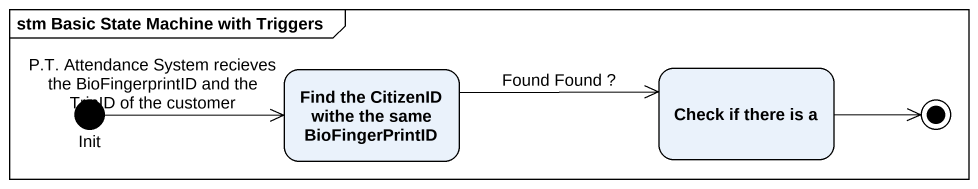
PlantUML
@startuml
mainframe stm Basic State Machine with Triggers
hide empty description
state "Find the CitizenID withe the same BioFingerPrintID" as Find_the_CitizenID_withe
state "Check if there is a" as Check_if_there_is_a
state Init <<start>>
Find_the_CitizenID_withe -right-> Check_if_there_is_a : Found Found ?
Init -right-> Find_the_CitizenID_withe : P.T. Attendance System recieves the BioFingerprintID and the TripID of the customer
Check_if_there_is_a -right-> [*]
@enduml
